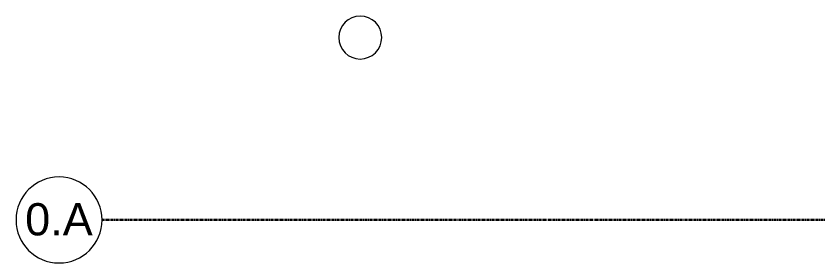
# Model space of a CAD drawing. Header units: inches. Extents: x -4058 to -1781, y 9814 to 12264.
# Drawn here: x -4057.8 to -3908.5, y 12079.2 to 12125.1 of the extents above; entities that cross this region are included whole.
import ezdxf

# ---------------------------------------------------------------- set-up
doc = ezdxf.new("R2010")
doc.units = ezdxf.units.IN
doc.header["$MEASUREMENT"] = 0
doc.linetypes.add('Grid Line 1_2_', pattern=[0.875, 0.5, -0.125, 0.125, -0.125])
for name, color, linetype, lineweight in [('0-1', 7, 'Continuous', 5), ('0-2', 7, 'Continuous', 9), ('0-3', 165, 'Continuous', 5), ('E-LITE-EQPM-1', 7, 'Continuous', 9), ('S-GRID-1', 1, 'Grid Line 1_2_', 30), ('S-GRID-IDEN', 1, 'Continuous', 9), ('S-GRID-IDEN-1', 147, 'Continuous', 9)]:
    doc.layers.add(name, color=color, linetype=linetype, lineweight=lineweight)
doc.styles.add('Arial_1', font='arial.ttf', dxfattribs={"height": 6})

# ---------------------------------------------------------------- blocks, each defined once
blk = doc.blocks.new('Pathway_Cooper_McGraw-Edison _BSC-BRC_Round - Pathway_Cooper_McGraw-Edison _BSC-BRC_Round-2028611-UNIT PLANS - 1ST FLOOR')
at = {"layer": 'E-LITE-EQPM-1'}
for start, end in [(360, 180), (180, 360)]:
    blk.add_arc((0, 0), 4, start, end, dxfattribs=at)
blk = doc.blocks.new('CTR - 1st Phase - Shell_rvt-1-UNIT PLANS - 1ST FLOOR')
at = {"layer": '0-2'}
blk.add_blockref('Pathway_Cooper_McGraw-Edison _BSC-BRC_Round - Pathway_Cooper_McGraw-Edison _BSC-BRC_Round-2028611-UNIT PLANS - 1ST FLOOR', (-3993.72, 12121.15), dxfattribs=at)
blk = doc.blocks.new('Grid - Grid Head - Circle-1738874-UNIT PLANS - 1ST FLOOR')
at = {"layer": 'S-GRID-IDEN-1'}
for start, end in [(360, 180), (180, 360)]:
    blk.add_arc((0, 0), 0.25, start, end, dxfattribs=at)
blk = doc.blocks.new('CTR - 1st Phase - Structure_rvt-1-UNIT PLANS - 1ST FLOOR')
at = {"layer": 'S-GRID-1'}
blk.add_line((-1781.27, 12087.19), (-4041.78, 12087.19), dxfattribs=at)
at = {"layer": '0-3', "xscale": 31.99999999999999, "yscale": 31.99999999999999, "zscale": 31.99999999999999, "rotation": 89.99999999999987}
blk.add_blockref('Grid - Grid Head - Circle-1738874-UNIT PLANS - 1ST FLOOR', (-4049.78, 12087.19), dxfattribs=at)
at = {"layer": 'S-GRID-IDEN', "insert": (-4056.08, 12090.32), "char_height": 6, "width": 15.251, "attachment_point": 1, "style": 'Arial_1'}
blk.add_mtext('0.A', dxfattribs=at)

msp = doc.modelspace()

# ---------------------------------------------------------------- block references
at = {"layer": '0-1'}
msp.add_blockref('CTR - 1st Phase - Shell_rvt-1-UNIT PLANS - 1ST FLOOR', (0, 0), dxfattribs=at)

# ---------------------------------------------------------------- next in the draw order: block references
msp.add_blockref('CTR - 1st Phase - Structure_rvt-1-UNIT PLANS - 1ST FLOOR', (0, 0), dxfattribs=at)

doc.saveas('drawing.dxf')
